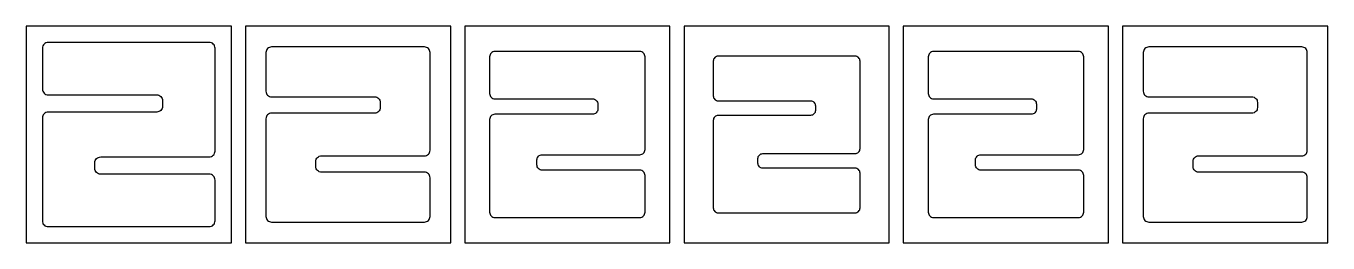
# Model space of a CAD drawing. Header units: millimetres. Extents: x 2153 to 8633, y -314 to 766.
import ezdxf

# ---------------------------------------------------------------- set-up
doc = ezdxf.new("R2010")
doc.units = ezdxf.units.MM
doc.layers.add('5', color=1, linetype='Continuous')

msp = doc.modelspace()

# ---------------------------------------------------------------- linework, layer by layer
for points in [[(2234.7, 655.6), (2234.7, 452.5, 0.414214), (2263.8, 423.4), (2803.7, 423.4, -0.414214), (2832.8, 394.2), (2832.8, 366.8, -0.414214), (2803.7, 337.7), (2263.8, 337.7, 0.414214), (2234.7, 308.5), (2234.7, -203.7, 0.414214), (2263.8, -232.9), (3065, -232.9, 0.414214), (3094.2, -203.7), (3094.2, -0.6, 0.414214), (3065, 28.5), (2525.2, 28.5, -0.414214), (2496.1, 57.7), (2496.1, 85.1, -0.414214), (2525.2, 114.2), (3065, 114.2, 0.414214), (3094.2, 143.4), (3094.2, 655.6, 0.414214), (3065, 684.7), (2263.8, 684.7, 0.414214)], [(3347.8, 634.1), (3347.8, 441.2, 0.414214), (3375.5, 413.5), (3888.3, 413.5, -0.414214), (3916, 385.8), (3916, 359.7, -0.414214), (3888.3, 332.1), (3375.5, 332.1, 0.414214), (3347.8, 304.4), (3347.8, -182.2, 0.414214), (3375.5, -209.9), (4136.6, -209.9, 0.414214), (4164.3, -182.2), (4164.3, 10.7, 0.414214), (4136.6, 38.4), (3623.8, 38.4, -0.414214), (3596.1, 66.1), (3596.1, 92.1, -0.414214), (3623.8, 119.8), (4136.6, 119.8, 0.414214), (4164.3, 147.5), (4164.3, 634.1, 0.414214), (4136.6, 661.8), (3375.5, 661.8, 0.414214)], [(7714.3, 634.1), (7714.3, 441.2, 0.414214), (7742, 413.5), (8254.8, 413.5, -0.414214), (8282.5, 385.8), (8282.5, 359.7, -0.414214), (8254.8, 332.1), (7742, 332.1, 0.414214), (7714.3, 304.4), (7714.3, -182.2, 0.414214), (7742, -209.9), (8503.1, -209.9, 0.414214), (8530.8, -182.2), (8530.8, 10.7, 0.414214), (8503.1, 38.4), (7990.3, 38.4, -0.414214), (7962.6, 66.1), (7962.6, 92.1, -0.414214), (7990.3, 119.8), (8503.1, 119.8, 0.414214), (8530.8, 147.5), (8530.8, 634.1, 0.414214), (8503.1, 661.8), (7742, 661.8, 0.414214)], [(4460.9, 612.7), (4460.9, 429.8, 0.414214), (4487.1, 403.6), (4973, 403.6, -0.414214), (4999.2, 377.4), (4999.2, 352.7, -0.414214), (4973, 326.5), (4487.1, 326.5, 0.414214), (4460.9, 300.3), (4460.9, -160.8, 0.414214), (4487.1, -187), (5208.2, -187, 0.414214), (5234.5, -160.8), (5234.5, 22.1, 0.414214), (5208.2, 48.3), (4722.4, 48.3, -0.414214), (4696.2, 74.5), (4696.2, 99.2, -0.414214), (4722.4, 125.4), (5208.2, 125.4, 0.414214), (5234.5, 151.6), (5234.5, 612.7, 0.414214), (5208.2, 638.9), (4487.1, 638.9, 0.414214)], [(5574, 591.2), (5574, 418.5, 0.414214), (5598.8, 393.8), (6057.7, 393.8, -0.414214), (6082.4, 369), (6082.4, 345.7, -0.414214), (6057.7, 320.9), (5598.8, 320.9, 0.414214), (5574, 296.1), (5574, -139.3, 0.414214), (5598.8, -164), (6279.8, -164, 0.414214), (6304.6, -139.3), (6304.6, 33.4, 0.414214), (6279.8, 58.1), (5821, 58.1, -0.414214), (5796.2, 82.9), (5796.2, 106.2, -0.414214), (5821, 131), (6279.8, 131, 0.414214), (6304.6, 155.7), (6304.6, 591.2, 0.414214), (6279.8, 615.9), (5598.8, 615.9, 0.414214)], [(6644.2, 612.7), (6644.2, 429.8, 0.414214), (6670.4, 403.6), (7156.2, 403.6, -0.414214), (7182.5, 377.4), (7182.5, 352.7, -0.414214), (7156.2, 326.5), (6670.4, 326.5, 0.414214), (6644.2, 300.3), (6644.2, -160.8, 0.414214), (6670.4, -187), (7391.5, -187, 0.414214), (7417.7, -160.8), (7417.7, 22.1, 0.414214), (7391.5, 48.3), (6905.6, 48.3, -0.414214), (6879.4, 74.5), (6879.4, 99.2, -0.414214), (6905.6, 125.4), (7391.5, 125.4, 0.414214), (7417.7, 151.6), (7417.7, 612.7, 0.414214), (7391.5, 638.9), (6670.4, 638.9, 0.414214)]]:
    msp.add_lwpolyline(points, format="xyb", close=True)
at = {"layer": '5'}
for points in [[(3175.4, 765.9), (2153.5, 765.9), (2153.5, -314.1), (3175.4, -314.1)], [(4267, 765.9), (3245.1, 765.9), (3245.1, -314.1), (4267, -314.1)], [(5358.6, 765.9), (4336.8, 765.9), (4336.8, -314.1), (5358.6, -314.1)], [(6450.2, 765.9), (5428.4, 765.9), (5428.4, -314.1), (6450.2, -314.1)], [(7541.9, 765.9), (6520, 765.9), (6520, -314.1), (7541.9, -314.1)], [(8633.5, 765.9), (7611.6, 765.9), (7611.6, -314.1), (8633.5, -314.1)]]:
    msp.add_lwpolyline(points, close=True, dxfattribs=at)

doc.saveas('drawing.dxf')
